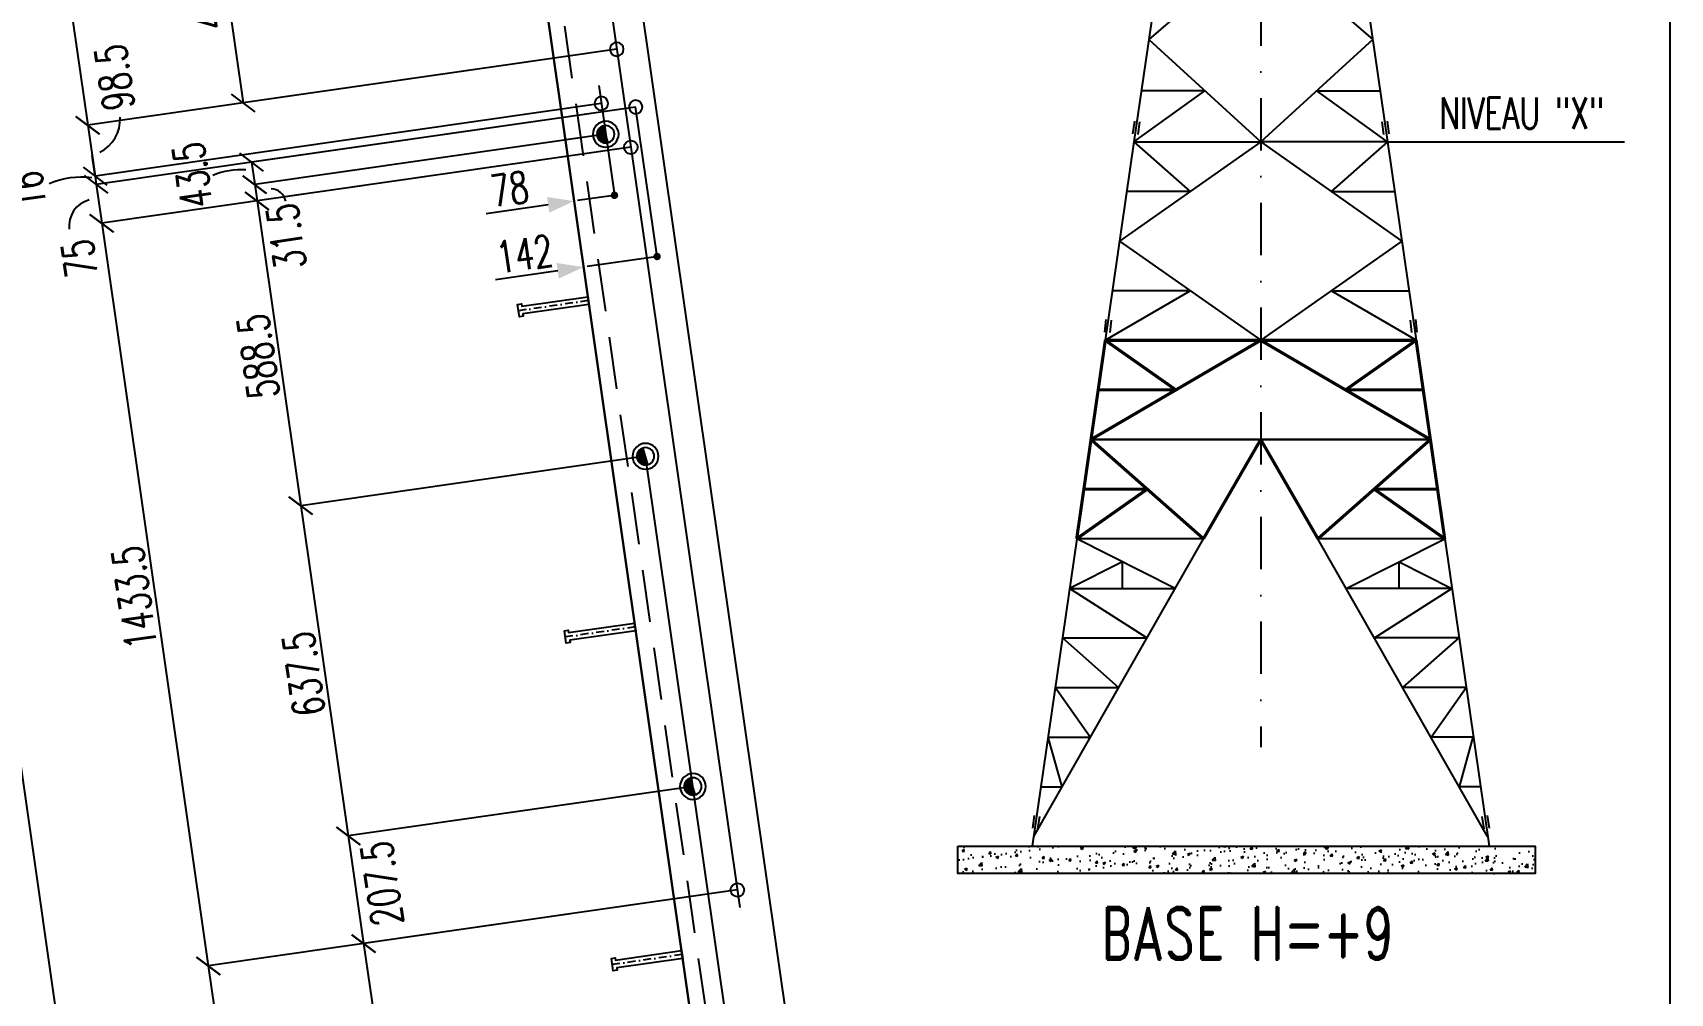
# Model space of a CAD drawing. Extents: x 142141 to 158361, y -163675 to -152195.
# Drawn here: x 155230 to 158361, y -158568 to -156733 of the extents above; entities that cross this region are included whole.
import ezdxf

# ---------------------------------------------------------------- set-up
doc = ezdxf.new("R2010")
doc.units = 0
doc.header["$LTSCALE"] = 200
doc.header["$MEASUREMENT"] = 0
doc.linetypes.add('DASHDOT', pattern=[1, 0.5, -0.25, 0, -0.25])
doc.linetypes.add('DASHED', pattern=[0.75, 0.5, -0.25])
doc.layers.get('0').update_dxf_attribs({"linetype": 'CONTINUOUS'})
doc.layers.get('DEFPOINTS').update_dxf_attribs({"linetype": 'CONTINUOUS'})
for name, color, linetype in [('ASSI', 3, 'CONTINUOUS'), ('Echelon', 3, 'CONTINUOUS'), ('FORI', 2, 'CONTINUOUS'), ('LINEA_ANG', 2, 'CONTINUOUS'), ('LS', 7, 'CONTINUOUS'), ('MZ', 6, 'DASHDOT'), ('QT_MAL', 7, 'CONTINUOUS'), ('QT_MPR', 7, 'CONTINUOUS'), ('QT_MSP', 7, 'CONTINUOUS'), ('TRAT-Y', 7, 'DASHED')]:
    doc.layers.add(name, color=color, linetype=linetype)
doc.styles.add('QUOTE', font='ROMANS8.SHX', dxfattribs={"width": 0.7})
doc.styles.add('RD', font='ROMAND8.SHX', dxfattribs={"width": 0.7})
doc.styles.add('RS', font='ROMANS8.shx', dxfattribs={"width": 0.7})
doc.styles.get("Standard").update_dxf_attribs({"font": 'ROMANS8.SHX', "width": 0.7})
doc.dimstyles.new('FRECCE1', dxfattribs={"dimtxt": 60, "dimasz": 6.6667, "dimexe": 0, "dimexo": 0, "dimgap": 1, "dimtad": 1, "dimzin": 0, "dimdsep": 46, "dimtxsty": 'RS', "dimblk1": 'QUOTP', "dimblk2": 'QUOTF', "dimsah": 1, "dimcen": 0, "dimclrd": 2, "dimclre": 2, "dimclrt": 7, "dimadec": 0, "dimazin": 0, "dimtfac": 1, "dimtix": 1, "dimtmove": 2, "dimatfit": 3, "dimldrblk": 'QUOTP', "dimfxl": 1, "dimtolj": 1, "dimtzin": 0, "dimarcsym": 0})
doc.dimstyles.new('TRATTO', dxfattribs={"dimscale": 0, "dimtxt": 60, "dimasz": 40, "dimexe": 0, "dimexo": 0, "dimgap": 10, "dimtad": 1, "dimrnd": 0.5, "dimdsep": 46, "dimtxsty": 'RS', "dimblk1": 'OBLIQUE', "dimblk2": 'OBLIQUE', "dimsah": 1, "dimcen": 0.09, "dimclrd": 2, "dimclre": 2, "dimclrt": 7, "dimadec": 0, "dimazin": 0, "dimtfac": 1, "dimtix": 1, "dimtmove": 2, "dimatfit": 3, "dimfxl": 1, "dimtolj": 1, "dimtzin": 0, "dimarcsym": 0})

# ---------------------------------------------------------------- blocks, each defined once
blk = doc.blocks.new('P20')
at = {"color": 0}
for p, q in [((0, 0.98), (0.02, 1)), ((0, 0.94), (0.06, 1)), ((1, -0.01), (0, 0.99)), ((0, 0.89), (0.1, 0.99)), ((0, 0.85), (0.14, 0.99)), ((0, 0.8), (0.18, 0.98)), ((0, 0.76), (0.22, 0.98)), ((0, 0.71), (0.25, 0.97)), ((0, 0.67), (0.29, 0.96)), ((1, -0.05), (0, 0.95)), ((0, 0.62), (0.32, 0.95)), ((0, 0.58), (0.36, 0.93)), ((0, 0.53), (0.39, 0.92)), ((0, 0.49), (0.42, 0.91)), ((1, -0.09), (0, 0.9)), ((0, 0.44), (0.45, 0.89)), ((0, 0.4), (0.48, 0.88)), ((0.99, -0.13), (0, 0.86)), ((0, 0.35), (0.51, 0.86)), ((0, 0.31), (0.54, 0.84)), ((0, 0.26), (0.56, 0.83)), ((0.99, -0.17), (0, 0.81)), ((0, 0.22), (0.59, 0.81)), ((0, 0.17), (0.61, 0.79)), ((0.98, -0.21), (0, 0.77)), ((0, 0.13), (0.64, 0.77)), ((0, 0.08), (0.66, 0.75)), ((0, 0.04), (0.69, 0.73)), ((0.97, -0.25), (0, 0.72)), ((0, -0.01), (0.71, 0.7)), ((0.96, -0.28), (0, 0.68)), ((0, -0.05), (0.73, 0.68)), ((0, -0.1), (0.75, 0.66)), ((0.95, -0.32), (0, 0.63)), ((0, -0.14), (0.77, 0.63)), ((0, -0.19), (0.79, 0.61)), ((0.94, -0.35), (0, 0.59)), ((0, -0.23), (0.81, 0.58)), ((0, -0.28), (0.83, 0.56)), ((0.92, -0.38), (0, 0.54)), ((0, -0.32), (0.85, 0.53)), ((0.91, -0.41), (0, 0.5)), ((0, -0.36), (0.87, 0.5)), ((0, -0.41), (0.88, 0.47)), ((0.9, -0.44), (0, 0.45)), ((0, -0.45), (0.9, 0.44)), ((0.88, -0.47), (0, 0.41)), ((0, -0.5), (0.91, 0.41)), ((0, -0.54), (0.92, 0.38)), ((0.87, -0.5), (0, 0.36)), ((0, -0.59), (0.94, 0.35)), ((0.85, -0.53), (0, 0.32)), ((0, -0.63), (0.95, 0.31)), ((0, -0.68), (0.96, 0.28)), ((0.83, -0.56), (0, 0.27)), ((0, -0.72), (0.97, 0.25)), ((0.81, -0.58), (0, 0.23)), ((0, -0.77), (0.98, 0.21)), ((0.79, -0.61), (0, 0.18)), ((0, -0.81), (0.99, 0.17)), ((0.77, -0.63), (0, 0.14)), ((0, -0.86), (0.99, 0.13)), ((0.75, -0.66), (0, 0.09)), ((0, -0.9), (1, 0.09)), ((0.73, -0.68), (0, 0.05)), ((0, -0.95), (1, 0.05)), ((0.71, -0.7), (0, 0.01)), ((0, -0.99), (1, 0.01)), ((1, 0.04), (0.04, 1)), ((1, 0.09), (0.09, 1)), ((0.99, 0.14), (0.14, 0.99)), ((0.98, 0.19), (0.19, 0.98)), ((0.97, 0.25), (0.25, 0.97)), ((0.95, 0.31), (0.31, 0.95)), ((0.92, 0.38), (0.38, 0.92)), ((0.88, 0.47), (0.47, 0.88)), ((0.81, 0.59), (0.59, 0.81)), ((0.69, -0.73), (0, -0.04)), ((0.66, -0.75), (0, -0.08)), ((0.64, -0.77), (0, -0.13)), ((0.61, -0.79), (0, -0.17)), ((0.59, -0.81), (0, -0.22)), ((0.56, -0.83), (0, -0.26)), ((0.54, -0.84), (0, -0.31)), ((0.51, -0.86), (0, -0.35)), ((0.48, -0.88), (0, -0.4)), ((0.45, -0.89), (0, -0.44)), ((0.42, -0.91), (0, -0.49)), ((0.39, -0.92), (0, -0.53)), ((0.36, -0.93), (0, -0.58)), ((0.32, -0.95), (0, -0.62)), ((0.29, -0.96), (0, -0.67)), ((0.25, -0.97), (0, -0.71)), ((0.22, -0.98), (0, -0.76)), ((0.18, -0.98), (0, -0.8)), ((0.14, -0.99), (0, -0.85)), ((0.1, -0.99), (0, -0.89)), ((0.04, -1), (1, -0.04)), ((0.09, -1), (1, -0.09)), ((0.14, -0.99), (0.99, -0.14)), ((0.19, -0.98), (0.98, -0.19)), ((0.25, -0.97), (0.97, -0.25)), ((0.31, -0.95), (0.95, -0.31)), ((0.38, -0.92), (0.92, -0.38)), ((0.47, -0.88), (0.88, -0.47)), ((0.59, -0.81), (0.81, -0.59))]:
    blk.add_line(p, q, dxfattribs=at)
for radius in [1.5, 1]:
    blk.add_circle((0, 0), radius)
blk = doc.blocks.new('16')
blk.add_circle((0, 0), 1)
blk = doc.blocks.new('ASSE98')
blk.add_line((0, 0), (1, 0))
at = {"color": 7, "style": 'QUOTE', "width": 0.5, "flags": 1}
for tag, p in [('TI', (1.38308, 6.82731)), ('DI_S', (1.38308, 6.42178)), ('D_S', (1.38308, 6.02092)), ('E_S', (1.38308, 5.68065)), ('NFORI', (1.36454, 5.29792)), ('ALAR', (1.36349, 4.93246)), ('FAM', (1.3775, 4.54645)), ('ALA', (1.38308, 4.19257)), ('DISP2', (1.38308, 3.84971)), ('DISP1', (1.38308, 3.50686)), ('PINZAF', (1.38308, 3.164)), ('PINZAI', (1.38308, 2.82114)), ('TRP', (1.38308, 2.47829)), ('NP', (1.38308, 2.13543)), ('SV', (1.38308, 1.79257)), ('PESO', (1.38308, 1.44971)), ('QUA', (1.38308, 1.10686)), ('LUN', (1.38308, 0.764)), ('PROF', (1.38308, 0.42114)), ('POS', (1.38308, 0.07829))]:
    blk.add_attdef(tag, p, '', height=0.2, dxfattribs=at)
at = {"color": 7, "flags": 1}
for tag, p in [('LAV1', (3.07431, 6.82847)), ('LAV2', (3.07431, 6.49513)), ('LAV3', (3.07431, 6.1618)), ('LAV4', (3.07431, 5.82847)), ('LAV5', (3.07431, 5.49513)), ('LAV6', (3.07431, 5.1618)), ('LAV7', (3.07431, 4.82847)), ('LAV8', (3.07431, 4.49513)), ('LAV9', (3.07431, 4.1618)), ('LAV10', (3.07431, 3.82847))]:
    blk.add_attdef(tag, p, '', height=0.2, dxfattribs=at)
blk = doc.blocks.new('A$C6E393FD9')
at = {"layer": 'Echelon'}
blk.add_lwpolyline([(2.5, 0), (0, 19.8), (168.6, 41.4), (167.9, 47.2), (177.8, 48.5), (181.8, 17.1), (171.9, 15.8), (171.2, 21.6), (2.5, 0)], close=True, dxfattribs=at)
at = {"layer": 'MZ', "ltscale": 0.2}
blk.add_line((1.3, 9.9), (179.8, 32.8), dxfattribs=at)
blk = doc.blocks.new('_OBLIQUE')
at = {"color": 0, "linetype": 'ByBlock'}
blk.add_line((-0.5, -0.5), (0.5, 0.5), dxfattribs=at)
blk = doc.blocks.new('*D67')
at = {"layer": 'DEFPOINTS', "color": 0, "transparency": 16777216}
for p in [(154616.4, -154014), (153323.6, -154199.5), (154193.6, -160262.3)]:
    blk.add_point(p, dxfattribs=at)
at = {"layer": 'QT_MPR', "color": 2, "lineweight": -2, "transparency": 16777216}
for p, q in [((153323.6, -154199.5), (154616.4, -154014)), ((155486.4, -160076.8), (154616.4, -154014)), ((154193.6, -160262.3), (155486.4, -160076.8))]:
    blk.add_line(p, q, dxfattribs=at)
at = {"layer": 'QT_MPR', "color": 2, "lineweight": -2, "transparency": 16777216, "xscale": 40, "yscale": 40, "zscale": 40}
for p, rotation in [((154616.4, -154014), 98.1661393023538), ((155486.4, -160076.8), 278.1661393023538)]:
    blk.add_blockref('_OBLIQUE', p, dxfattribs=dict(at, rotation=rotation))
at = {"layer": 'QT_MPR', "color": 7, "transparency": 16777216, "insert": (155011.8, -157051.1), "char_height": 60, "attachment_point": 5, "rotation": 98.1661, "style": 'RS'}
blk.add_mtext('\\A1;6125', dxfattribs=at)
blk = doc.blocks.new('*D107')
at = {"layer": 'DEFPOINTS', "color": 0, "transparency": 16777216}
for p in [(156142.2, -155339.7), (156346.6, -156764.3), (155335, -156909.5)]:
    blk.add_point(p, dxfattribs=at)
at = {"layer": 'QT_MPR', "color": 2, "lineweight": -2, "transparency": 16777216}
for p, q in [((156142.2, -155339.7), (155130.5, -155484.8)), ((155130.5, -155484.8), (155335, -156909.5)), ((156346.6, -156764.3), (155335, -156909.5))]:
    blk.add_line(p, q, dxfattribs=at)
at = {"layer": 'QT_MPR', "color": 2, "lineweight": -2, "transparency": 16777216, "xscale": 40, "yscale": 40, "zscale": 40}
for p, rotation in [((155130.5, -155484.8), 98.16613930235562), ((155335, -156909.5), 278.1661393023556)]:
    blk.add_blockref('_OBLIQUE', p, dxfattribs=dict(at, rotation=rotation))
at = {"layer": 'QT_MPR', "color": 7, "transparency": 16777216, "insert": (155193.2, -156202.8), "char_height": 60, "attachment_point": 5, "rotation": 98.1661, "style": 'RS'}
blk.add_mtext('\\A1;1439', dxfattribs=at)
blk = doc.blocks.new('*D108')
at = {"layer": 'DEFPOINTS', "color": 0, "transparency": 16777216}
for p in [(156346.6, -156764.3), (156317, -156867.8), (155348.9, -157006.8)]:
    blk.add_point(p, dxfattribs=at)
at = {"layer": 'QT_MPR', "color": 2, "lineweight": -2, "transparency": 16777216}
for p, q in [((156346.6, -156764.3), (155335, -156909.5)), ((156317, -156867.8), (155348.9, -157006.8)), ((155335, -156909.5), (155348.9, -157006.8))]:
    blk.add_line(p, q, dxfattribs=at)
at = {"layer": 'QT_MPR', "color": 2, "lineweight": -2, "transparency": 16777216, "xscale": 40, "yscale": 40, "zscale": 40}
for p, rotation in [((155335, -156909.5), 98.16613930235562), ((155348.9, -157006.8), 278.1661393023556)]:
    blk.add_blockref('_OBLIQUE', p, dxfattribs=dict(at, rotation=rotation))
at = {"layer": 'QT_MPR', "color": 7, "transparency": 16777216, "insert": (155386.3, -156818), "char_height": 60, "attachment_point": 5, "rotation": 98.1661, "style": 'RS'}
blk.add_mtext('\\A1;98.5', dxfattribs=at)
blk = doc.blocks.new('*D109')
at = {"layer": 'DEFPOINTS', "color": 0, "transparency": 16777216}
for p in [(156317, -156867.8), (156382.6, -156874.7), (155351.2, -157022.7)]:
    blk.add_point(p, dxfattribs=at)
at = {"layer": 'QT_MPR', "color": 2, "lineweight": -2, "transparency": 16777216}
for p, q in [((156317, -156867.8), (155348.9, -157006.8)), ((156382.6, -156874.7), (155351.2, -157022.7)), ((155348.9, -157006.8), (155343.2, -156967.2)), ((155348.9, -157006.8), (155351.2, -157022.7)), ((155351.2, -157022.7), (155356.9, -157062.3))]:
    blk.add_line(p, q, dxfattribs=at)
at = {"layer": 'QT_MPR', "color": 2, "lineweight": -2, "transparency": 16777216, "xscale": 40, "yscale": 40, "zscale": 40}
for p, rotation in [((155348.9, -157006.8), 278.1661393023556), ((155351.2, -157022.7), 98.16613930235562)]:
    blk.add_blockref('_OBLIQUE', p, dxfattribs=dict(at, rotation=rotation))
at = {"layer": 'QT_MPR', "color": 7, "transparency": 16777216, "insert": (155221.4, -157033.2), "char_height": 60, "attachment_point": 5, "rotation": 98.1661, "style": 'RS'}
blk.add_mtext('\\A1;16', dxfattribs=at)
blk = doc.blocks.new('*D110')
at = {"layer": 'DEFPOINTS', "color": 0, "transparency": 16777216}
for p in [(156382.6, -156874.7), (156373.5, -156951.7), (155361.9, -157096.8)]:
    blk.add_point(p, dxfattribs=at)
at = {"layer": 'QT_MPR', "color": 2, "lineweight": -2, "transparency": 16777216}
for p, q in [((156382.6, -156874.7), (155351.2, -157022.7)), ((156373.5, -156951.7), (155361.9, -157096.8)), ((155351.2, -157022.7), (155361.9, -157096.8))]:
    blk.add_line(p, q, dxfattribs=at)
at = {"layer": 'QT_MPR', "color": 2, "lineweight": -2, "transparency": 16777216, "xscale": 40, "yscale": 40, "zscale": 40}
for p, rotation in [((155351.2, -157022.7), 98.16613930235562), ((155361.9, -157096.8), 278.1661393023556)]:
    blk.add_blockref('_OBLIQUE', p, dxfattribs=dict(at, rotation=rotation))
at = {"layer": 'QT_MPR', "color": 7, "transparency": 16777216, "insert": (155319.1, -157164.1), "char_height": 60, "attachment_point": 5, "rotation": 98.1661, "style": 'RS'}
blk.add_mtext('\\A1;75', dxfattribs=at)
blk = doc.blocks.new('*D111')
at = {"layer": 'DEFPOINTS', "color": 0, "transparency": 16777216}
for p in [(156373.5, -156951.7), (156577.2, -158371), (155565.5, -158516.2)]:
    blk.add_point(p, dxfattribs=at)
at = {"layer": 'QT_MPR', "color": 2, "lineweight": -2, "transparency": 16777216}
for p, q in [((156373.5, -156951.7), (155361.9, -157096.8)), ((155361.9, -157096.8), (155565.5, -158516.2)), ((156577.2, -158371), (155565.5, -158516.2))]:
    blk.add_line(p, q, dxfattribs=at)
at = {"layer": 'QT_MPR', "color": 2, "lineweight": -2, "transparency": 16777216, "xscale": 40, "yscale": 40, "zscale": 40}
for p, rotation in [((155361.9, -157096.8), 98.16613930235562), ((155565.5, -158516.2), 278.1661393023556)]:
    blk.add_blockref('_OBLIQUE', p, dxfattribs=dict(at, rotation=rotation))
at = {"layer": 'QT_MPR', "color": 7, "transparency": 16777216, "insert": (155424.1, -157812.2), "char_height": 60, "attachment_point": 5, "rotation": 98.1661, "style": 'RS'}
blk.add_mtext('\\A1;1433.5', dxfattribs=at)
blk = doc.blocks.new('*D112')
at = {"layer": 'DEFPOINTS', "color": 0, "transparency": 16777216}
for p in [(156577.2, -158371), (156655.6, -159030.2), (155659.8, -159173.1)]:
    blk.add_point(p, dxfattribs=at)
at = {"layer": 'QT_MPR', "color": 2, "lineweight": -2, "transparency": 16777216}
for p, q in [((156577.2, -158371), (155565.5, -158516.2)), ((155565.5, -158516.2), (155659.8, -159173.1)), ((156655.6, -159030.2), (155659.8, -159173.1))]:
    blk.add_line(p, q, dxfattribs=at)
at = {"layer": 'QT_MPR', "color": 2, "lineweight": -2, "transparency": 16777216, "xscale": 40, "yscale": 40, "zscale": 40}
for p, rotation in [((155565.5, -158516.2), 98.16613930235562), ((155659.8, -159173.1), 278.1661393023556)]:
    blk.add_blockref('_OBLIQUE', p, dxfattribs=dict(at, rotation=rotation))
at = {"layer": 'QT_MPR', "color": 7, "transparency": 16777216, "insert": (155573.1, -158850.4), "char_height": 60, "attachment_point": 5, "rotation": 98.1661, "style": 'RS'}
blk.add_mtext('\\A1;664', dxfattribs=at)
blk = doc.blocks.new('*D123')
at = {"layer": 'DEFPOINTS', "color": 0, "transparency": 16777216}
for p in [(156234, -156374.2), (156346.6, -156764.3), (155631.9, -156866.9)]:
    blk.add_point(p, dxfattribs=at)
at = {"layer": 'QT_MSP', "color": 2, "lineweight": -2, "transparency": 16777216}
for p, q in [((156234, -156374.2), (155574.8, -156468.8)), ((155574.8, -156468.8), (155631.9, -156866.9)), ((156346.6, -156764.3), (155631.9, -156866.9))]:
    blk.add_line(p, q, dxfattribs=at)
at = {"layer": 'QT_MSP', "color": 2, "lineweight": -2, "transparency": 16777216, "xscale": 40, "yscale": 40, "zscale": 40}
for p, rotation in [((155574.8, -156468.8), 98.16613930235562), ((155631.9, -156866.9), 278.1661393023556)]:
    blk.add_blockref('_OBLIQUE', p, dxfattribs=dict(at, rotation=rotation))
at = {"layer": 'QT_MSP', "color": 7, "transparency": 16777216, "insert": (155563.8, -156673.5), "char_height": 60, "attachment_point": 5, "rotation": 98.1661, "style": 'RS'}
blk.add_mtext('\\A1;402', dxfattribs=at)
blk = doc.blocks.new('*D124')
at = {"layer": 'DEFPOINTS', "color": 0, "transparency": 16777216}
for p in [(156382.6, -156874.7), (156325.5, -156926.8), (155654.3, -157023.1)]:
    blk.add_point(p, dxfattribs=at)
at = {"layer": 'QT_MSP', "color": 2, "lineweight": -2, "transparency": 16777216}
for p, q in [((156382.6, -156874.7), (155648.2, -156980.1)), ((156325.5, -156926.8), (155654.3, -157023.1)), ((155648.2, -156980.1), (155654.3, -157023.1))]:
    blk.add_line(p, q, dxfattribs=at)
at = {"layer": 'QT_MSP', "color": 2, "lineweight": -2, "transparency": 16777216, "xscale": 40, "yscale": 40, "zscale": 40}
for p, rotation in [((155648.2, -156980.1), 98.16613930235562), ((155654.3, -157023.1), 278.1661393023556)]:
    blk.add_blockref('_OBLIQUE', p, dxfattribs=dict(at, rotation=rotation))
at = {"layer": 'QT_MSP', "color": 7, "transparency": 16777216, "insert": (155535.3, -157004.9), "char_height": 60, "attachment_point": 5, "rotation": 98.1661, "style": 'RS'}
blk.add_mtext('\\A1;43.5', dxfattribs=at)
blk = doc.blocks.new('*D125')
at = {"layer": 'DEFPOINTS', "color": 0, "transparency": 16777216}
for p in [(156325.5, -156926.8), (156373.5, -156951.7), (155658.8, -157054.2)]:
    blk.add_point(p, dxfattribs=at)
at = {"layer": 'QT_MSP', "color": 2, "lineweight": -2, "transparency": 16777216}
for p, q in [((156325.5, -156926.8), (155654.3, -157023.1)), ((156373.5, -156951.7), (155658.8, -157054.2)), ((155654.3, -157023.1), (155658.8, -157054.2))]:
    blk.add_line(p, q, dxfattribs=at)
at = {"layer": 'QT_MSP', "color": 2, "lineweight": -2, "transparency": 16777216, "xscale": 40, "yscale": 40, "zscale": 40}
for p, rotation in [((155654.3, -157023.1), 98.16613930235562), ((155658.8, -157054.2), 278.1661393023556)]:
    blk.add_blockref('_OBLIQUE', p, dxfattribs=dict(at, rotation=rotation))
at = {"layer": 'QT_MSP', "color": 7, "transparency": 16777216, "insert": (155714.6, -157122), "char_height": 60, "attachment_point": 5, "rotation": 98.1661, "style": 'RS'}
blk.add_mtext('\\A1;31.5', dxfattribs=at)
blk = doc.blocks.new('*D126')
at = {"layer": 'DEFPOINTS', "color": 0, "transparency": 16777216}
for p in [(156373.5, -156951.7), (156401.7, -157542.2), (155742.4, -157636.8)]:
    blk.add_point(p, dxfattribs=at)
at = {"layer": 'QT_MSP', "color": 2, "lineweight": -2, "transparency": 16777216}
for p, q in [((156373.5, -156951.7), (155658.8, -157054.2)), ((155658.8, -157054.2), (155742.4, -157636.8)), ((156401.7, -157542.2), (155742.4, -157636.8))]:
    blk.add_line(p, q, dxfattribs=at)
at = {"layer": 'QT_MSP', "color": 2, "lineweight": -2, "transparency": 16777216, "xscale": 40, "yscale": 40, "zscale": 40}
for p, rotation in [((155658.8, -157054.2), 98.16613930235562), ((155742.4, -157636.8), 278.1661393023556)]:
    blk.add_blockref('_OBLIQUE', p, dxfattribs=dict(at, rotation=rotation))
at = {"layer": 'QT_MSP', "color": 7, "transparency": 16777216, "insert": (155661, -157351.2), "char_height": 60, "attachment_point": 5, "rotation": 98.1661, "style": 'RS'}
blk.add_mtext('\\A1;588.5', dxfattribs=at)
blk = doc.blocks.new('*D127')
at = {"layer": 'DEFPOINTS', "color": 0, "transparency": 16777216}
for p in [(156401.7, -157542.2), (156492.2, -158173.2), (155833, -158267.8)]:
    blk.add_point(p, dxfattribs=at)
at = {"layer": 'QT_MSP', "color": 2, "lineweight": -2, "transparency": 16777216}
for p, q in [((156401.7, -157542.2), (155742.4, -157636.8)), ((155742.4, -157636.8), (155833, -158267.8)), ((156492.2, -158173.2), (155833, -158267.8))]:
    blk.add_line(p, q, dxfattribs=at)
at = {"layer": 'QT_MSP', "color": 2, "lineweight": -2, "transparency": 16777216, "xscale": 40, "yscale": 40, "zscale": 40}
for p, rotation in [((155742.4, -157636.8), 98.16613930235562), ((155833, -158267.8), 278.1661393023556)]:
    blk.add_blockref('_OBLIQUE', p, dxfattribs=dict(at, rotation=rotation))
at = {"layer": 'QT_MSP', "color": 7, "transparency": 16777216, "insert": (155748.1, -157958), "char_height": 60, "attachment_point": 5, "rotation": 98.1661, "style": 'RS'}
blk.add_mtext('\\A1;637.5', dxfattribs=at)
blk = doc.blocks.new('*D128')
at = {"layer": 'DEFPOINTS', "color": 0, "transparency": 16777216}
for p in [(156492.2, -158173.2), (156577.2, -158371), (155862.5, -158473.6)]:
    blk.add_point(p, dxfattribs=at)
at = {"layer": 'QT_MSP', "color": 2, "lineweight": -2, "transparency": 16777216}
for p, q in [((156492.2, -158173.2), (155833, -158267.8)), ((155833, -158267.8), (155862.5, -158473.6)), ((156577.2, -158371), (155862.5, -158473.6))]:
    blk.add_line(p, q, dxfattribs=at)
at = {"layer": 'QT_MSP', "color": 2, "lineweight": -2, "transparency": 16777216, "xscale": 40, "yscale": 40, "zscale": 40}
for p, rotation in [((155833, -158267.8), 98.16613930235562), ((155862.5, -158473.6), 278.1661393023556)]:
    blk.add_blockref('_OBLIQUE', p, dxfattribs=dict(at, rotation=rotation))
at = {"layer": 'QT_MSP', "color": 7, "transparency": 16777216, "insert": (155897.6, -158358.8), "char_height": 60, "attachment_point": 5, "rotation": 98.1661, "style": 'RS'}
blk.add_mtext('\\A1;207.5', dxfattribs=at)
blk = doc.blocks.new('*D129')
at = {"layer": 'DEFPOINTS', "color": 0, "transparency": 16777216}
for p in [(156577.2, -158371), (156582.4, -158801.7), (155923.2, -158896.3)]:
    blk.add_point(p, dxfattribs=at)
at = {"layer": 'QT_MSP', "color": 2, "lineweight": -2, "transparency": 16777216}
for p, q in [((156577.2, -158371), (155862.5, -158473.6)), ((155862.5, -158473.6), (155923.2, -158896.3)), ((156582.4, -158801.7), (155923.2, -158896.3))]:
    blk.add_line(p, q, dxfattribs=at)
at = {"layer": 'QT_MSP', "color": 2, "lineweight": -2, "transparency": 16777216, "xscale": 40, "yscale": 40, "zscale": 40}
for p, rotation in [((155862.5, -158473.6), 98.16613930235562), ((155923.2, -158896.3), 278.1661393023556)]:
    blk.add_blockref('_OBLIQUE', p, dxfattribs=dict(at, rotation=rotation))
at = {"layer": 'QT_MSP', "color": 7, "transparency": 16777216, "insert": (155853.2, -158690.6), "char_height": 60, "attachment_point": 5, "rotation": 98.1661, "style": 'RS'}
blk.add_mtext('\\A1;427.5', dxfattribs=at)
blk = doc.blocks.new('QUOTP')
at = {"layer": 'ASSI', "color": 2, "const_width": 1.07}
blk.add_lwpolyline([(-0.53, 0, 1), (0.53, 0, 1)], format="xyb", close=True, dxfattribs=at)
blk = doc.blocks.new('QUOTF')
at = {"layer": 'LS', "color": 2}
blk.add_line((7.5, 0), (25.5, 0), dxfattribs=at)
blk.add_solid([(7.5, 2.25), (0, 0), (7.5, -2.25)], dxfattribs=at)
blk = doc.blocks.new('*D138')
at = {"layer": 'DEFPOINTS', "color": 0, "transparency": 16777216}
for p in [(156423.7, -157160.4), (156283.1, -157180.6), (156283.1, -157180.6)]:
    blk.add_point(p, dxfattribs=at)
at = {"layer": 'QT_MAL', "color": 2, "lineweight": -2, "transparency": 16777216}
blk.add_line((156417.1, -157161.4), (156289.7, -157179.6), dxfattribs=at)
at = {"layer": 'QT_MAL', "color": 2, "lineweight": -2, "transparency": 16777216, "xscale": 6.6667, "yscale": 6.6667, "zscale": 6.6667}
for name, p, rotation in [('QUOTF', (156283.1, -157180.6), 188.1661393023541), ('QUOTP', (156423.7, -157160.4), 8.166139302354072)]:
    blk.add_blockref(name, p, dxfattribs=dict(at, rotation=rotation))
at = {"layer": 'QT_MAL', "color": 7, "transparency": 16777216, "insert": (156170.1, -157155.7), "char_height": 60, "attachment_point": 5, "rotation": 8.1661, "style": 'RS'}
blk.add_mtext('\\A1;142', dxfattribs=at)
blk = doc.blocks.new('*D137')
at = {"layer": 'DEFPOINTS', "color": 0, "transparency": 16777216}
for p in [(156342.2, -157043.4), (156265, -157054.5), (156265, -157054.5)]:
    blk.add_point(p, dxfattribs=at)
at = {"layer": 'QT_MAL', "color": 2, "lineweight": -2, "transparency": 16777216}
blk.add_line((156335.6, -157044.4), (156271.6, -157053.6), dxfattribs=at)
at = {"layer": 'QT_MAL', "color": 2, "lineweight": -2, "transparency": 16777216, "xscale": 6.6667, "yscale": 6.6667, "zscale": 6.6667}
for name, p, rotation in [('QUOTF', (156265, -157054.5), 188.1661393023541), ('QUOTP', (156342.2, -157043.4), 8.166139302354072)]:
    blk.add_blockref(name, p, dxfattribs=dict(at, rotation=rotation))
at = {"layer": 'QT_MAL', "color": 7, "transparency": 16777216, "insert": (156141.6, -157031.4), "char_height": 60, "attachment_point": 5, "rotation": 8.1661, "style": 'RS'}
blk.add_mtext('\\A1;78', dxfattribs=at)

msp = doc.modelspace()

# ---------------------------------------------------------------- hatches: boundary and pattern name
at = {"layer": 'LS'}
h = msp.add_hatch(dxfattribs=at)
h.set_pattern_fill('AR-CONC', color=3, scale=7.110105, style=0)
h.set_pattern_definition([(50, (134904.22, -162782.73), (50.997955, -4.46174), [5.33258, -58.65837]), (355, (134904.22, -162782.73), (-9.86537, 53.48165), [4.26606, -46.9267]), (100.4514, (134908.47, -162783.1), (41.13263, 49.01988), [4.532, -49.85194]), (46.1842, (134904.22, -162768.51), (75.88196, -11.76858), [7.99887, -87.98755]), (96.6356, (134910.546, -162769.49), (66.4555, 69.2608), [6.798, -74.7779]), (351.1842, (134904.22, -162768.51), (66.45545, 69.26086), [6.3991, -70.39004]), (21, (134911.332, -162772.064), (42.44072, -28.62663), [5.33258, -58.65837]), (326, (134911.33, -162772.064), (17.29998, 51.55893), [4.26606, -46.9267]), (71.4514, (134914.87, -162774.45), (59.74071, 22.93226), [4.532, -49.85194]), (37.5, (134904.222, -162782.73), (0.864579, 23.669104), [0, -46.357888, 0, -47.637706, 0, -47.10445]), (7.5, (134904.222, -162782.73), (18.704522, 28.043089), [0, -27.160603, 0, -45.291372, 0, -17.953016]), (327.5, (134888.367, -162782.73), (37.955338, -1.603675), [0, -17.775264, 0, -55.458822, 0, -73.58959]), (317.5, (134881.256, -162782.73), (41.46515, 7.11757), [0, -23.107843, 0, -36.830346, 0, -52.259275])])
h.paths.add_polyline_path([(158102.402, -158287.533), (156998.533, -158287.533), (156998.533, -158339.359), (158102.402, -158339.359)])

# ---------------------------------------------------------------- linework, layer by layer
at = {"color": 6, "ltscale": 0.01}
for p, q in [((157416.163, -156382.393), (157335.477, -156941.373)), ((157577.837, -156560.806), (157363.736, -156745.597)), ((157577.837, -156560.806), (157791.939, -156745.597)), ((157363.736, -156745.597), (157577.837, -156941.373)), ((157791.939, -156745.597), (157577.837, -156941.373)), ((157335.477, -156941.373), (157470.787, -156843.485)), ((157470.787, -156843.485), (157349.606, -156843.485)), ((157820.198, -156941.373), (157684.888, -156843.485)), ((157684.888, -156843.485), (157806.069, -156843.485)), ((157336.246, -156901.882), (157332.801, -156925.746)), ((157336.246, -156901.882), (157332.801, -156925.746)), ((157336.246, -156901.882), (157332.801, -156925.746)), ((157346.254, -156903.327), (157342.809, -156927.191)), ((157346.254, -156903.327), (157342.809, -156927.191)), ((157346.254, -156903.327), (157342.809, -156927.191)), ((157809.421, -156903.327), (157812.866, -156927.191)), ((157809.421, -156903.327), (157812.866, -156927.191)), ((157809.421, -156903.327), (157812.866, -156927.191)), ((157819.429, -156901.882), (157822.874, -156925.746)), ((157819.429, -156901.882), (157822.874, -156925.746)), ((157819.429, -156901.882), (157822.874, -156925.746)), ((157335.477, -156941.373), (157280.741, -157320.573)), ((157577.837, -156941.373), (157308.109, -157130.973)), ((157335.477, -156941.373), (157577.837, -156941.373)), ((157335.477, -156941.373), (157577.837, -156941.373)), ((157335.477, -156941.373), (157577.837, -156941.373)), ((157335.477, -156941.373), (157442.973, -157036.173)), ((157820.198, -156941.373), (157577.837, -156941.373)), ((157820.198, -156941.373), (157577.837, -156941.373)), ((157820.198, -156941.373), (157577.837, -156941.373)), ((157577.837, -156941.373), (157847.566, -157130.973)), ((157820.198, -156941.373), (157712.702, -157036.173)), ((157820.198, -156941.373), (157874.934, -157320.573)), ((157442.973, -157036.173), (157321.793, -157036.173)), ((157712.702, -157036.173), (157833.882, -157036.173)), ((157308.109, -157130.973), (157577.837, -157320.573)), ((157847.566, -157130.973), (157577.837, -157320.573)), ((157280.741, -157320.573), (157442.973, -157225.773)), ((157442.973, -157225.773), (157294.425, -157225.773)), ((157712.702, -157225.773), (157861.25, -157225.773)), ((157874.934, -157320.573), (157712.702, -157225.773)), ((157281.948, -157280.845), (157279.398, -157304.821)), ((157292.004, -157281.915), (157289.453, -157305.891)), ((157863.671, -157281.915), (157866.222, -157305.891)), ((157873.726, -157280.845), (157876.277, -157304.821)), ((157253.369, -157510.173), (157253.369, -157510.173)), ((157253.369, -157510.173), (157253.369, -157510.173)), ((157253.369, -157510.173), (157253.369, -157510.173)), ((157253.369, -157510.173), (157253.369, -157510.173)), ((157415.603, -157510.173), (157253.369, -157510.173)), ((157253.369, -157510.173), (157415.603, -157510.173)), ((157253.369, -157510.173), (157307.468, -157510.173)), ((157253.369, -157510.173), (157307.468, -157510.173)), ((157253.369, -157510.173), (157307.468, -157510.173)), ((157253.369, -157510.173), (157361.504, -157510.173)), ((157253.369, -157510.173), (157361.504, -157510.173)), ((157253.369, -157510.173), (157307.468, -157510.173)), ((157253.369, -157510.173), (157307.468, -157510.173)), ((157253.369, -157510.173), (157361.504, -157510.173)), ((157253.369, -157510.173), (157361.504, -157510.173)), ((157307.468, -157510.173), (157307.468, -157510.173)), ((157307.468, -157510.173), (157307.468, -157510.173)), ((157307.468, -157510.173), (157361.504, -157510.173)), ((157307.468, -157510.173), (157361.504, -157510.173)), ((157361.504, -157510.173), (157415.603, -157510.173)), ((157361.504, -157510.173), (157415.603, -157510.173)), ((157361.504, -157510.173), (157469.702, -157510.173)), ((157361.504, -157510.173), (157469.702, -157510.173)), ((157577.837, -157510.173), (157415.603, -157510.173)), ((157415.603, -157510.173), (157577.837, -157510.173)), ((157415.603, -157510.173), (157469.702, -157510.173)), ((157415.603, -157510.173), (157469.702, -157510.173)), ((157469.702, -157510.173), (157577.837, -157510.173)), ((157469.702, -157510.173), (157577.837, -157510.173)), ((157469.702, -157510.173), (157577.837, -157510.173)), ((157469.702, -157510.173), (157577.837, -157510.173)), ((157577.837, -157510.173), (157577.837, -157510.173)), ((157577.837, -157510.173), (157577.837, -157510.173)), ((157740.072, -157510.173), (157577.837, -157510.173)), ((157577.837, -157510.173), (157740.072, -157510.173)), ((157577.837, -157510.173), (157685.973, -157510.173)), ((157577.837, -157510.173), (157685.973, -157510.173)), ((157685.973, -157510.173), (157577.837, -157510.173)), ((157685.973, -157510.173), (157577.837, -157510.173)), ((157740.072, -157510.173), (157685.973, -157510.173)), ((157740.072, -157510.173), (157685.973, -157510.173)), ((157794.171, -157510.173), (157685.973, -157510.173)), ((157794.171, -157510.173), (157685.973, -157510.173)), ((157902.306, -157510.173), (157740.072, -157510.173)), ((157740.072, -157510.173), (157902.306, -157510.173)), ((157794.171, -157510.173), (157740.072, -157510.173)), ((157794.171, -157510.173), (157740.072, -157510.173)), ((157794.171, -157510.173), (157902.306, -157510.173)), ((157902.306, -157510.173), (157794.171, -157510.173)), ((157848.207, -157510.173), (157794.171, -157510.173)), ((157848.207, -157510.173), (157794.171, -157510.173)), ((157902.306, -157510.173), (157794.171, -157510.173)), ((157902.306, -157510.173), (157794.171, -157510.173)), ((157848.207, -157510.173), (157902.306, -157510.173)), ((157848.207, -157510.173), (157848.207, -157510.173)), ((157848.207, -157510.173), (157848.207, -157510.173)), ((157902.306, -157510.173), (157848.207, -157510.173)), ((157902.306, -157510.173), (157848.207, -157510.173)), ((157902.306, -157510.173), (157848.207, -157510.173)), ((157902.306, -157510.173), (157848.207, -157510.173))]:
    msp.add_line(p, q, dxfattribs=at)
at = {"color": 6}
for p, q in [((157335.477, -156941.373), (157577.837, -156941.373)), ((157820.198, -156941.373), (157577.837, -156941.373)), ((157280.734, -157320.573), (157280.734, -157320.573)), ((157280.734, -157320.573), (157280.734, -157320.573)), ((157874.941, -157320.573), (157874.941, -157320.573)), ((157874.941, -157320.573), (157874.941, -157320.573)), ((157874.941, -157320.573), (157874.941, -157320.573)), ((157874.941, -157320.573), (157874.941, -157320.573)), ((157468.375, -157699.773), (157226.003, -157699.773)), ((157929.661, -157699.773), (157687.3, -157699.773))]:
    msp.add_line(p, q, dxfattribs=at)
at = {"color": 6, "ltscale": 0.01}
msp.add_lwpolyline([(157739.512, -156382.393), (157820.198, -156941.373)], dxfattribs=at)
at = {"color": 3, "const_width": 6}
for points in [[(157280.734, -157320.573), (157267.083, -157415.373)], [(157280.734, -157320.573), (157267.083, -157415.373)], [(157267.083, -157415.373), (157280.734, -157320.573)], [(157267.083, -157415.373), (157280.734, -157320.573)], [(157280.734, -157320.573), (157267.083, -157415.373)], [(157280.734, -157320.573), (157267.083, -157415.373)], [(157280.734, -157320.573), (157415.603, -157415.373)], [(157280.734, -157320.573), (157415.603, -157415.373)], [(157280.741, -157320.573), (157577.837, -157320.573)], [(157415.603, -157415.373), (157577.837, -157320.573)], [(157415.603, -157415.373), (157577.837, -157320.573)], [(157740.072, -157415.373), (157577.837, -157320.573)], [(157740.072, -157415.373), (157577.837, -157320.573)], [(157874.934, -157320.573), (157577.837, -157320.573)], [(157874.941, -157320.573), (157740.072, -157415.373)], [(157874.941, -157320.573), (157740.072, -157415.373)], [(157874.941, -157320.573), (157888.592, -157415.373)], [(157874.941, -157320.573), (157888.592, -157415.373)], [(157888.592, -157415.373), (157874.941, -157320.573)], [(157888.592, -157415.373), (157874.941, -157320.573)], [(157874.941, -157320.573), (157888.592, -157415.373)], [(157874.941, -157320.573), (157888.592, -157415.373)], [(157267.083, -157415.373), (157253.369, -157510.173)], [(157267.083, -157415.373), (157253.369, -157510.173)], [(157253.369, -157510.173), (157415.603, -157415.373)], [(157253.369, -157510.173), (157415.603, -157415.373)], [(157253.369, -157510.173), (157267.083, -157415.373)], [(157253.369, -157510.173), (157267.083, -157415.373)], [(157267.083, -157415.373), (157267.083, -157415.373)], [(157267.083, -157415.373), (157267.083, -157415.373)], [(157415.603, -157415.373), (157267.083, -157415.373)], [(157267.083, -157415.373), (157415.603, -157415.373)], [(157902.306, -157510.173), (157740.072, -157415.373)], [(157902.306, -157510.173), (157740.072, -157415.373)], [(157888.592, -157415.373), (157740.072, -157415.373)], [(157740.072, -157415.373), (157888.592, -157415.373)], [(157888.592, -157415.373), (157902.306, -157510.173)], [(157888.592, -157415.373), (157902.306, -157510.173)], [(157902.306, -157510.173), (157888.592, -157415.373)], [(157902.306, -157510.173), (157888.592, -157415.373)], [(157888.592, -157415.373), (157888.592, -157415.373)], [(157888.592, -157415.373), (157888.592, -157415.373)], [(157253.369, -157510.173), (157226.003, -157699.773)], [(157253.369, -157510.173), (157226.003, -157699.773)], [(157253.369, -157510.173), (157239.717, -157604.973)], [(157253.369, -157510.173), (157239.717, -157604.973)], [(157239.717, -157604.973), (157253.369, -157510.173)], [(157239.717, -157604.973), (157253.369, -157510.173)], [(157360.872, -157604.973), (157253.369, -157510.173)], [(157360.872, -157604.973), (157253.369, -157510.173)], [(157468.375, -157699.773), (157577.837, -157510.173)], [(157468.375, -157699.773), (157577.837, -157510.173)], [(157687.3, -157699.773), (157577.837, -157510.173)], [(157687.3, -157699.773), (157577.837, -157510.173)], [(157794.803, -157604.973), (157902.306, -157510.173)], [(157794.803, -157604.973), (157902.306, -157510.173)], [(157902.306, -157510.173), (157915.957, -157604.973)], [(157902.306, -157510.173), (157915.957, -157604.973)], [(157915.957, -157604.973), (157902.306, -157510.173)], [(157915.957, -157604.973), (157902.306, -157510.173)], [(157902.306, -157510.173), (157929.672, -157699.773)], [(157902.306, -157510.173), (157929.672, -157699.773)], [(157239.717, -157604.973), (157226.003, -157699.773)], [(157226.003, -157699.773), (157239.717, -157604.973)], [(157226.003, -157699.773), (157239.717, -157604.973)], [(157226.003, -157699.773), (157239.717, -157604.973)], [(157226.003, -157699.773), (157239.717, -157604.973)], [(157226.003, -157699.773), (157360.872, -157604.973)], [(157226.003, -157699.773), (157360.872, -157604.973)], [(157360.867, -157604.973), (157239.687, -157604.973)], [(157360.867, -157604.973), (157239.687, -157604.973)], [(157360.872, -157604.973), (157239.717, -157604.973)], [(157239.717, -157604.973), (157360.872, -157604.973)], [(157239.717, -157604.973), (157239.717, -157604.973)], [(157239.717, -157604.973), (157239.717, -157604.973)], [(157468.375, -157699.773), (157360.872, -157604.973)], [(157468.375, -157699.773), (157360.872, -157604.973)], [(157687.3, -157699.773), (157794.803, -157604.973)], [(157687.3, -157699.773), (157794.803, -157604.973)], [(157915.957, -157604.973), (157794.803, -157604.973)], [(157794.803, -157604.973), (157915.957, -157604.973)], [(157929.672, -157699.773), (157794.803, -157604.973)], [(157929.672, -157699.773), (157794.803, -157604.973)], [(157915.957, -157604.973), (157929.672, -157699.773)], [(157929.672, -157699.773), (157915.957, -157604.973)], [(157929.672, -157699.773), (157915.957, -157604.973)], [(157915.957, -157604.973), (157915.957, -157604.973)], [(157915.957, -157604.973), (157915.957, -157604.973)], [(157929.672, -157699.773), (157915.957, -157604.973)], [(157929.672, -157699.773), (157915.957, -157604.973)]]:
    msp.add_lwpolyline(points, dxfattribs=at)
at = {"color": 6, "const_width": 6}
for points in [[(157577.837, -157320.573), (157280.734, -157320.573)], [(157280.734, -157320.573), (157577.837, -157320.573)], [(157874.941, -157320.573), (157577.837, -157320.573)], [(157577.837, -157320.573), (157874.941, -157320.573)]]:
    msp.add_lwpolyline(points, dxfattribs=at)
at = {"color": 6}
for points in [[(157226.003, -157699.773), (157141.163, -158287.533)], [(157143.9, -158268.573), (157468.364, -157699.773)], [(157414.286, -157794.573), (157226.003, -157699.773)], [(158011.764, -158268.573), (157687.3, -157699.773)], [(157741.377, -157794.573), (157929.661, -157699.773)], [(157929.672, -157699.773), (158014.512, -158287.533)], [(157313.303, -157743.728), (157212.319, -157794.573)], [(157313.303, -157794.573), (157313.303, -157743.728)], [(157842.361, -157794.573), (157842.361, -157743.728)], [(157842.361, -157743.728), (157943.345, -157794.573)], [(157360.209, -157889.373), (157212.319, -157794.573)], [(157212.319, -157794.573), (157414.286, -157794.573)], [(157943.345, -157794.573), (157741.377, -157794.573)], [(157795.455, -157889.373), (157943.345, -157794.573)], [(157306.132, -157984.173), (157198.635, -157889.373)], [(157198.635, -157889.373), (157360.209, -157889.373)], [(157957.028, -157889.373), (157795.455, -157889.373)], [(157849.532, -157984.173), (157957.028, -157889.373)], [(157252.054, -158078.973), (157184.951, -157984.173)], [(157184.951, -157984.173), (157306.132, -157984.173)], [(157970.712, -157984.173), (157849.532, -157984.173)], [(157903.609, -158078.973), (157970.712, -157984.173)], [(157197.977, -158173.773), (157171.267, -158078.973)], [(157171.267, -158078.973), (157252.054, -158078.973)], [(157984.396, -158078.973), (157903.609, -158078.973)], [(157957.687, -158173.773), (157984.396, -158078.973)], [(157157.583, -158173.773), (157197.977, -158173.773)], [(157998.08, -158173.773), (157957.687, -158173.773)], [(157144.7, -158228.866), (157141.255, -158252.73)], [(157154.708, -158230.31), (157151.263, -158254.174)], [(158000.956, -158230.31), (158004.4, -158254.174)], [(158010.964, -158228.866), (158014.409, -158252.73)]]:
    msp.add_lwpolyline(points, dxfattribs=at)
at = {"layer": 'LINEA_ANG'}
for p, q in [((156594.077, -159347.752), (155725.478, -153294.756)), ((155903.653, -153269.189), (156772.252, -159322.185))]:
    msp.add_line(p, q, dxfattribs=at)
at = {"layer": 'LS', "color": 6}
for p, q in [((155911.5, -153732.208), (156582.015, -158404.814)), ((156312.081, -156833.488), (156342.21, -157043.444)), ((156423.651, -157160.426), (156382.645, -156874.663)), ((157820.198, -156941.373), (158273.33, -156941.373)), ((156676.659, -159458.606), (156401.659, -157542.216))]:
    msp.add_line(p, q, dxfattribs=at)
at = {"layer": 'LS', "color": 8}
msp.add_lwpolyline([(142140.931, -152195.489), (142140.931, -163675.489), (154860.931, -163675.489), (154860.931, -162075.489), (158360.931, -162075.489), (158360.931, -152195.489), (142140.931, -152195.489)], close=True, dxfattribs=at)
at = {"layer": 'LS', "color": 3}
msp.add_lwpolyline([(156998.533, -158287.533), (158102.402, -158287.533), (158102.402, -158339.359), (156998.533, -158339.359)], close=True, dxfattribs=at)
at = {"layer": 'LS', "color": 6}
for centre, radius, start, end in [((155325.022, -156897.188), 72.029, 297.188974, 2.204681), ((155323.626, -157164.55), 155.917, 82.964764, 113.573875), ((155626.586, -157125.219), 130.608, 85.324179, 113.528884), ((155350.815, -157102.223), 51.579, 104.90453, 186.901218), ((155684.868, -157060.575), 29.383, 12.108231, 88.646497)]:
    msp.add_arc(centre, radius, start, end, dxfattribs=at)
at = {"layer": 'MZ'}
msp.add_line((157577.837, -155056.856), (157577.837, -158097.933), dxfattribs=at)
at = {"layer": 'TRAT-Y'}
msp.add_line((156623.773, -159343.491), (155755.174, -153290.495), dxfattribs=at)

# ---------------------------------------------------------------- block references
at = {"layer": 'ASSI', "xscale": 6115.000000000001, "rotation": 278.1661393023556}
msp.add_blockref('ASSE98', (155725.478, -153294.756), dxfattribs=at)
at = {"layer": 'FORI'}
for name, p, xscale, yscale, zscale, rotation in [('16', (156346.602, -156764.295), -13, 13, 13, 16.33227860470942), ('16', (156317.012, -156867.845), -13, 13, 13, 16.33227860470942), ('16', (156382.645, -156874.663), -13, 13, 13, 16.33227860470942), ('P20', (156325.471, -156926.798), -16.5, 16.5, 16.5, 16.33227860470942), ('16', (156373.488, -156951.654), 13, 13, 13, 16.33227860470937), ('P20', (156401.659, -157542.216), -16.5, 16.5, 16.5, 16.33227860470942), ('P20', (156492.201, -158173.178), -16.5, 16.5, 16.5, 16.33227860470942), ('16', (156577.167, -158371.032), 13, 13, 13, 16.33227860470937)]:
    msp.add_blockref(name, p, dxfattribs=dict(at, xscale=xscale, yscale=yscale, zscale=zscale, rotation=rotation))
at = {"layer": 'LS', "xscale": 0.7500000000000001, "yscale": 0.7500000000000001, "zscale": 0.7500000000000001, "rotation": 180.868929999676}
for p in [(156293.135, -157237.281), (156382.623, -157860.893), (156472.455, -158486.906)]:
    msp.add_blockref('A$C6E393FD9', p, dxfattribs=at)

# ---------------------------------------------------------------- texts
at = {"color": 7, "style": 'RS', "width": 0.7}
msp.add_text('NIVEAU "X"', height=60, dxfattribs=at).set_placement((157919.574, -156916.556))
at = {"layer": 'LS', "color": 3, "insert": (157552.866, -158454.012), "char_height": 100, "attachment_point": 5, "style": 'RD'}
msp.add_mtext('BASE H=+9', dxfattribs=at)

# ---------------------------------------------------------------- dimensions: what is measured, and where the dimension line sits
at = {"layer": 'QT_MAL'}
for base, p1, p2, text, picture, middle in [((156265.001, -157054.524), (156342.21, -157043.444), (156265.001, -157054.524), '78', '*D137', (156141.571, -157031.352)), ((156283.092, -157180.596), (156423.651, -157160.426), (156283.092, -157180.596), '142', '*D138', (156170.122, -157155.664))]:
    dim = msp.add_linear_dim(base=base, p1=p1, p2=p2, angle=188.166139, text=text, dimstyle='FRECCE1', dxfattribs=at)
    dim.commit()
    dim.dimension.update_dxf_attribs({"geometry": picture, "text_midpoint": middle, "dimtype": 160})
at = {"layer": 'QT_MPR', "color": 7}
for base, p1, p2, text, picture, middle in [((154616.4, -154014.026), (154193.642, -160262.282), (153323.644, -154199.536), '6125', '*D67', (155011.805, -157051.081)), ((155334.966, -156909.464), (156142.168, -155339.658), (156346.602, -156764.295), '1439', '*D107', (155193.154, -156202.827)), ((155348.928, -157006.764), (156346.602, -156764.295), (156317.012, -156867.845), '98.5', '*D108', (155386.291, -156818.006)), ((155351.211, -157022.673), (156317.012, -156867.845), (156382.645, -156874.663), '16', '*D109', (155221.388, -157033.184)), ((155361.852, -157096.823), (156382.645, -156874.663), (156373.488, -156951.654), '75', '*D110', (155319.125, -157164.078)), ((155565.531, -158516.201), (156373.488, -156951.654), (156577.167, -158371.032), '1433.5', '*D111', (155424.097, -157812.194)), ((155659.801, -159173.141), (156577.167, -158371.032), (156655.599, -159030.245), '664', '*D112', (155573.072, -158850.352))]:
    dim = msp.add_linear_dim(base=base, p1=p1, p2=p2, angle=98.166139, text=text, dimstyle='TRATTO', override={"dimscale": 1}, dxfattribs=at)
    dim.commit()
    dim.dimension.update_dxf_attribs({"geometry": picture, "text_midpoint": middle, "dimtype": 160})
at = {"layer": 'QT_MSP', "color": 7}
for base, p1, p2, text, picture, middle in [((155631.924, -156866.85), (156234.047, -156374.18), (156346.602, -156764.295), '402', '*D123', (155563.768, -156673.498)), ((155654.346, -157023.103), (156382.645, -156874.663), (156325.471, -156926.798), '43.5', '*D124', (155535.266, -157004.944)), ((155658.81, -157054.21), (156325.471, -156926.798), (156373.488, -156951.654), '31.5', '*D125', (155714.595, -157121.976)), ((155742.413, -157636.817), (156373.488, -156951.654), (156401.659, -157542.216), '588.5', '*D126', (155661.017, -157351.195)), ((155832.956, -158267.779), (156401.659, -157542.216), (156492.201, -158173.178), '637.5', '*D127', (155748.09, -157957.98)), ((155862.489, -158473.587), (156492.201, -158173.178), (156577.167, -158371.032), '207.5', '*D128', (155897.629, -158358.805)), ((155923.154, -158896.34), (156577.167, -158371.032), (156582.399, -158801.739), '427.5', '*D129', (155853.227, -158690.646))]:
    dim = msp.add_linear_dim(base=base, p1=p1, p2=p2, angle=98.166139, text=text, dimstyle='TRATTO', override={"dimscale": 1}, dxfattribs=at)
    dim.commit()
    dim.dimension.update_dxf_attribs({"geometry": picture, "text_midpoint": middle, "dimtype": 160})

doc.saveas('drawing.dxf')
